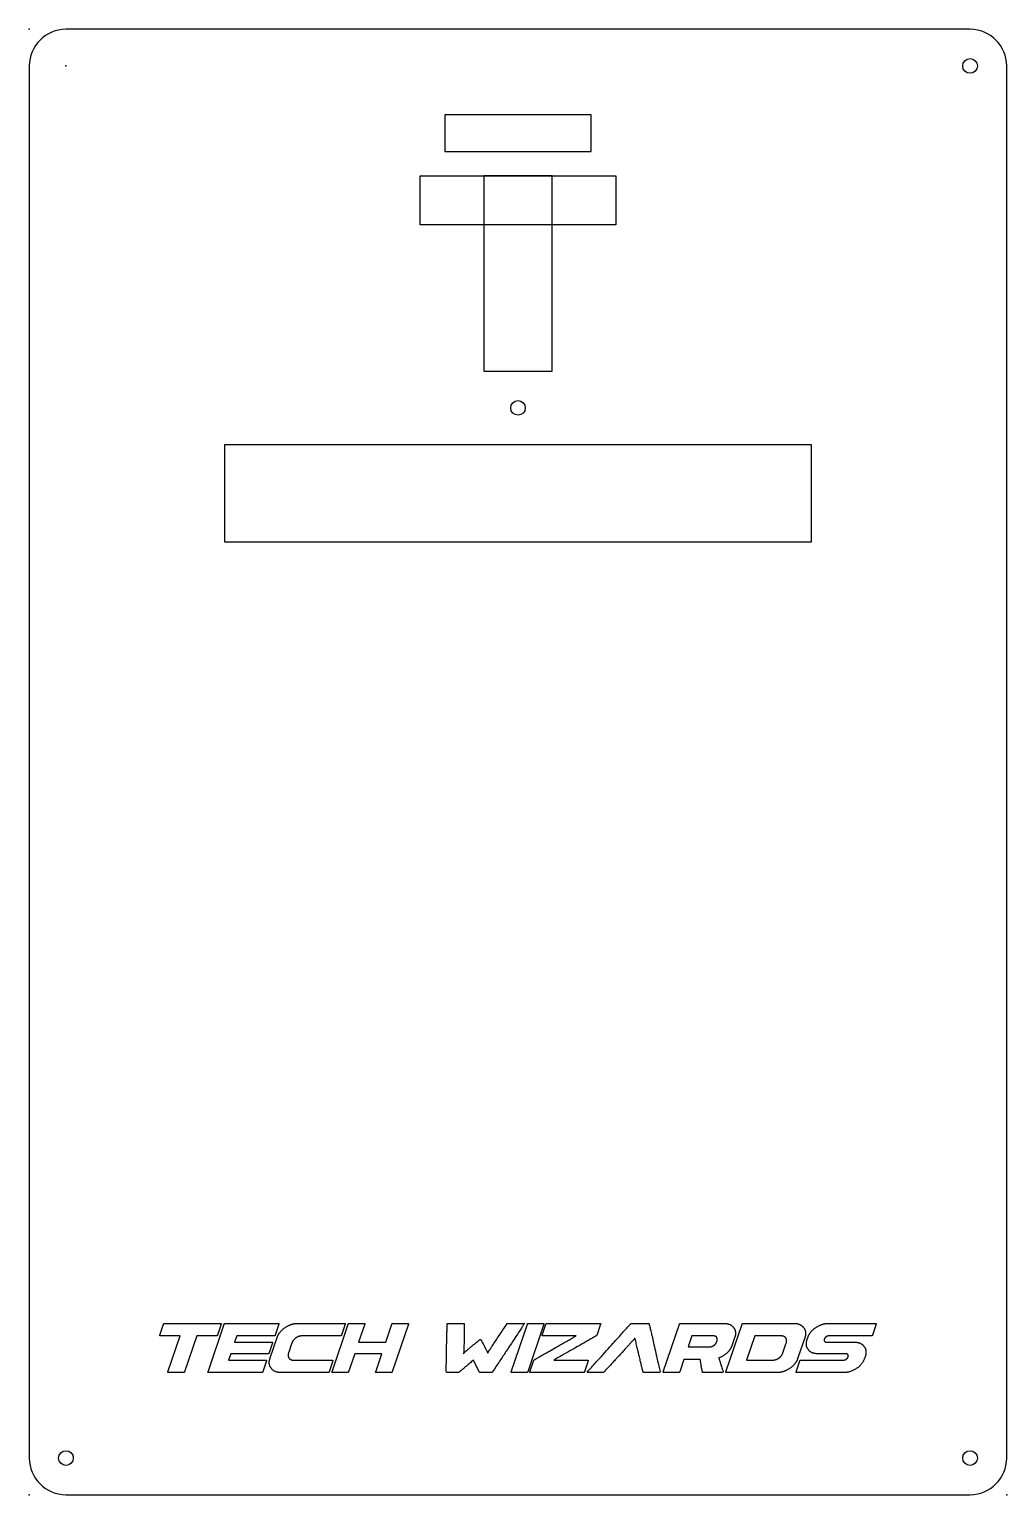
# Model space of a CAD drawing. Header units: millimetres. Extents: x 0 to 200, y 0 to 300.
import ezdxf

# ---------------------------------------------------------------- set-up
doc = ezdxf.new("R2010")
doc.units = ezdxf.units.MM
doc.header["$MEASUREMENT"] = 0
doc.layers.add('TOP v5 v1_TOP v6_Sketch1', color=7, linetype='Continuous')

msp = doc.modelspace()

# ---------------------------------------------------------------- linework, layer by layer
at = {"layer": 'TOP v5 v1_TOP v6_Sketch1'}
for p, q in [((192.5, 300), (7.5, 300)), ((0, 292.5), (0, 7.5)), ((200, 7.5), (200, 292.5)), ((115, 282.5), (85, 282.5)), ((85, 282.5), (85, 275)), ((115, 275), (115, 282.5)), ((85, 275), (115, 275)), ((80, 270), (120, 270)), ((80, 260), (80, 270)), ((107, 270), (93, 270)), ((93, 270), (93, 230)), ((107, 230), (107, 270)), ((120, 270), (120, 260)), ((120, 260), (80, 260)), ((93, 230), (107, 230)), ((40, 195), (40, 215)), ((40, 215), (160, 215)), ((160, 215), (160, 195)), ((160, 195), (40, 195)), ((26.7, 32.66), (27.47, 34.92)), ((27.68, 35.07), (39.18, 35.07)), ((36.57, 25.16), (39.89, 34.92)), ((39.29, 34.9), (38.53, 32.66)), ((40.1, 35.07), (50.97, 35.07)), ((51.07, 34.9), (50.31, 32.66)), ((54.86, 35.07), (64.53, 35.07)), ((61.95, 25.16), (65.26, 34.92)), ((64.65, 34.9), (63.89, 32.66)), ((65.48, 35.07), (68.53, 35.07)), ((68.65, 34.9), (67.39, 31.22)), ((72.94, 31.22), (74.19, 34.92)), ((77.58, 34.9), (74.26, 25.16)), ((74.41, 35.07), (77.46, 35.07)), ((85.53, 35.07), (88.93, 35.07)), ((97.79, 35.07), (101.3, 35.07)), ((98.6, 25.16), (101.91, 34.92)), ((105.3, 34.9), (101.98, 25.16)), ((102.13, 35.07), (105.18, 35.07)), ((104.96, 32.66), (105.72, 34.92)), ((105.94, 35.07), (116.81, 35.07)), ((116.91, 34.9), (116.12, 32.59)), ((123.13, 35.07), (126.8, 35.07)), ((129.71, 25.16), (133.03, 34.92)), ((133.24, 35.07), (142.17, 35.07)), ((142.56, 25.16), (145.87, 34.92)), ((146.09, 35.07), (156.6, 35.07)), ((163.45, 35.07), (173.2, 35.07)), ((173.31, 34.9), (172.55, 32.66)), ((30.87, 32.5), (26.81, 32.5)), ((28.37, 25.16), (30.87, 32.5)), ((34.25, 32.5), (31.76, 25.16)), ((38.31, 32.5), (34.25, 32.5)), ((42.45, 32.5), (42.01, 31.22)), ((42.01, 31.22), (49.66, 31.22)), ((50.1, 32.5), (42.45, 32.5)), ((49.77, 31.06), (49.07, 29.01)), ((49.23, 27.78), (50.79, 32.38)), ((53.67, 30.88), (53.08, 29.16)), ((63.66, 32.5), (55.79, 32.5)), ((67.39, 31.22), (72.94, 31.22)), ((88.96, 32.61), (88.93, 28.93)), ((92.25, 31.79), (92.37, 31.79)), ((111.87, 32.5), (105.06, 32.5)), ((135.59, 32.5), (134.84, 30.27)), ((134.84, 30.27), (139.18, 30.27)), ((139.98, 32.5), (135.59, 32.5)), ((144.38, 32.29), (143.77, 30.48)), ((148.44, 32.5), (146.76, 27.56)), ((153.77, 32.5), (148.44, 32.5)), ((154.22, 29.05), (154.84, 30.88)), ((158.74, 32.33), (157.19, 27.78)), ((159.13, 31.63), (159.35, 32.29)), ((163.04, 31.22), (168.87, 31.22)), ((172.32, 32.5), (163.61, 32.5)), ((41.21, 28.85), (40.77, 27.56)), ((40.77, 27.56), (48.42, 27.56)), ((48.85, 28.85), (41.21, 28.85)), ((48.52, 27.4), (47.76, 25.16)), ((54.15, 27.54), (61.97, 27.54)), ((62.09, 27.38), (61.33, 25.16)), ((66.59, 28.85), (65.33, 25.16)), ((72.13, 28.85), (66.59, 28.85)), ((70.88, 25.16), (72.13, 28.85)), ((88.93, 28.93), (88.81, 28.93)), ((92.15, 25), (90.86, 27.55)), ((93.87, 28.95), (93.75, 28.95)), ((102.4, 25.16), (103.21, 27.54)), ((107.35, 27.56), (114.26, 27.56)), ((114.36, 27.4), (113.6, 25.16)), ((133.96, 27.71), (133.1, 25.16)), ((137.27, 27.71), (133.96, 27.71)), ((137.34, 27.49), (137.27, 27.71)), ((146.76, 27.56), (152.07, 27.56)), ((156.93, 25.16), (157.7, 27.41)), ((157.91, 27.56), (166.62, 27.56)), ((166.99, 28.85), (161.33, 28.85)), ((171.09, 28.44), (170.9, 27.89)), ((31.53, 25), (28.48, 25)), ((47.54, 25), (36.68, 25)), ((61.11, 25), (51.48, 25)), ((65.11, 25), (62.05, 25)), ((74.04, 25), (70.98, 25)), ((87.84, 25), (85.41, 25)), ((94.6, 25), (92.15, 25)), ((94.73, 25.06), (94.6, 25)), ((101.76, 25), (98.7, 25)), ((113.38, 25), (102.51, 25)), ((114.25, 25), (114.15, 25.09)), ((117.49, 25), (114.25, 25)), ((129.01, 25), (125.68, 25)), ((129.07, 25.19), (129.01, 25)), ((132.87, 25), (129.82, 25)), ((141.9, 25), (137.8, 25)), ((141.97, 25.19), (141.9, 25)), ((153.09, 25), (142.66, 25)), ((166.72, 25), (157.04, 25)), ((7.5, 0), (192.5, 0))]:
    msp.add_line(p, q, dxfattribs=at)
for centre in [(192.5, 292.5), (100, 222.5), (7.5, 7.5), (192.5, 7.5)]:
    msp.add_circle(centre, 1.5, dxfattribs=at)
for centre, start, end in [((7.5, 292.5), 90, 180), ((192.5, 292.5), 360, 90), ((7.5, 7.5), 180, 270), ((192.5, 7.5), 270, 0)]:
    msp.add_arc(centre, 7.5, start, end, dxfattribs=at)
for points in [[(27.47, 34.92), (27.54, 35.07), (27.68, 35.07)], [(39.18, 35.07), (39.34, 35.05), (39.29, 34.9)], [(39.89, 34.92), (39.96, 35.07), (40.1, 35.07)], [(50.79, 32.38), (51.2, 33.57), (52.83, 34.52)], [(50.97, 35.07), (51.12, 35.04), (51.07, 34.9)], [(52.83, 34.52), (53.91, 35.07), (54.86, 35.07)], [(64.53, 35.07), (64.7, 35.05), (64.65, 34.9)], [(65.26, 34.92), (65.33, 35.07), (65.48, 35.07)], [(68.53, 35.07), (68.69, 35.05), (68.65, 34.9)], [(74.19, 34.92), (74.26, 35.07), (74.41, 35.07)], [(77.46, 35.07), (77.63, 35.05), (77.58, 34.9)], [(85.34, 26.95), (85.4, 31.81), (85.53, 35.07)], [(88.93, 35.07), (89.06, 35.07), (88.96, 32.61)], [(93.75, 28.95), (93.94, 29.26), (97.79, 35.07)], [(101.3, 35.07), (101.23, 34.86), (94.73, 25.06)], [(101.91, 34.92), (101.98, 35.07), (102.13, 35.07)], [(105.18, 35.07), (105.35, 35.05), (105.3, 34.9)], [(105.72, 34.92), (105.79, 35.07), (105.94, 35.07)], [(114.15, 25.09), (122.23, 34.08), (123.13, 35.07)], [(116.81, 35.07), (116.96, 35.04), (116.91, 34.9)], [(126.8, 35.07), (126.87, 34.92), (129.07, 25.19)], [(133.03, 34.92), (133.1, 35.07), (133.24, 35.07)], [(142.17, 35.07), (143.7, 35.07), (144.34, 33.86)], [(144.34, 33.86), (144.66, 33.1), (144.38, 32.29)], [(145.87, 34.92), (145.94, 35.07), (146.09, 35.07)], [(156.6, 35.07), (157.9, 35.07), (158.61, 34)], [(158.61, 34), (159.03, 33.18), (158.74, 32.33)], [(159.35, 32.29), (159.84, 33.73), (161.7, 34.65)], [(161.7, 34.65), (162.6, 35.07), (163.45, 35.07)], [(173.2, 35.07), (173.36, 35.05), (173.31, 34.9)], [(26.81, 32.5), (26.64, 32.5), (26.7, 32.66)], [(38.53, 32.66), (38.48, 32.5), (38.31, 32.5)], [(49.66, 31.22), (49.81, 31.19), (49.77, 31.06)], [(50.31, 32.66), (50.26, 32.5), (50.1, 32.5)], [(53.85, 31.32), (53.77, 31.17), (53.67, 30.88)], [(55.79, 32.5), (54.62, 32.5), (53.85, 31.32)], [(63.89, 32.66), (63.83, 32.5), (63.66, 32.5)], [(88.81, 28.93), (91.93, 31.57), (92.25, 31.79)], [(92.37, 31.79), (92.48, 31.61), (93.87, 28.95)], [(103.21, 27.54), (103.4, 27.67), (111.87, 32.5)], [(105.06, 32.5), (104.9, 32.5), (104.96, 32.66)], [(116.12, 32.59), (115.93, 32.45), (107.35, 27.56)], [(123.94, 32.06), (123.84, 31.92), (121.33, 29.14)], [(125.19, 26.79), (125.13, 26.92), (123.94, 32.06)], [(139.18, 30.27), (140.05, 30.27), (140.53, 31.02)], [(140.38, 32.44), (140.19, 32.5), (139.98, 32.5)], [(140.69, 31.36), (140.96, 32.18), (140.38, 32.44)], [(140.53, 31.02), (140.63, 31.21), (140.69, 31.36)], [(143.77, 30.48), (143.28, 29.04), (141.34, 28.07)], [(154.39, 32.42), (154.1, 32.5), (153.77, 32.5)], [(154.84, 30.88), (155.23, 32.02), (154.39, 32.42)], [(159.06, 30.33), (158.92, 31.01), (159.13, 31.63)], [(161.33, 28.85), (159.62, 28.85), (159.06, 30.33)], [(162.68, 31.85), (162.52, 31.39), (163.04, 31.22)], [(162.79, 32.08), (162.69, 31.88), (162.68, 31.85)], [(163.61, 32.5), (163.12, 32.5), (162.79, 32.08)], [(168.87, 31.22), (170.59, 31.22), (171.15, 29.73)], [(172.55, 32.66), (172.49, 32.5), (172.32, 32.5)], [(48.42, 27.56), (48.57, 27.54), (48.52, 27.4)], [(49.07, 29.01), (49.02, 28.85), (48.85, 28.85)], [(49.16, 26.5), (49, 27.12), (49.23, 27.78)], [(53.08, 29.16), (52.69, 28), (53.62, 27.61)], [(53.62, 27.61), (53.75, 27.54), (54.15, 27.54)], [(61.97, 27.54), (62.14, 27.52), (62.09, 27.38)], [(90.86, 27.55), (88.74, 25.72), (87.84, 25)], [(114.26, 27.56), (114.41, 27.54), (114.36, 27.4)], [(121.33, 29.14), (121.21, 29.04), (117.49, 25)], [(137.8, 25), (137.67, 25.14), (137.34, 27.49)], [(141.34, 28.07), (140.99, 27.95), (141.06, 27.95)], [(141.06, 27.95), (141.2, 27.75), (141.97, 25.19)], [(152.07, 27.56), (153.24, 27.56), (153.96, 28.54)], [(153.96, 28.54), (154.14, 28.82), (154.22, 29.05)], [(157.19, 27.78), (156.7, 26.34), (154.85, 25.42)], [(157.7, 27.41), (157.77, 27.56), (157.91, 27.56)], [(166.62, 27.56), (167.08, 27.56), (167.43, 27.99)], [(167.21, 28.83), (167.13, 28.85), (166.99, 28.85)], [(167.56, 28.22), (167.72, 28.67), (167.21, 28.83)], [(167.43, 27.99), (167.52, 28.1), (167.56, 28.22)], [(170.9, 27.89), (170.22, 25.9), (167.69, 25.11)], [(171.15, 29.73), (171.3, 29.06), (171.09, 28.44)], [(28.48, 25), (28.32, 25), (28.37, 25.16)], [(31.76, 25.16), (31.7, 25), (31.53, 25)], [(36.68, 25), (36.51, 25), (36.57, 25.16)], [(47.76, 25.16), (47.71, 25), (47.54, 25)], [(51.48, 25), (49.71, 25), (49.16, 26.5)], [(61.33, 25.16), (61.28, 25), (61.11, 25)], [(62.05, 25), (61.89, 25), (61.95, 25.16)], [(65.33, 25.16), (65.28, 25), (65.11, 25)], [(70.98, 25), (70.82, 25), (70.88, 25.16)], [(74.26, 25.16), (74.21, 25), (74.04, 25)], [(85.41, 25), (85.25, 25), (85.34, 26.95)], [(98.7, 25), (98.54, 25), (98.6, 25.16)], [(101.98, 25.16), (101.93, 25), (101.76, 25)], [(102.51, 25), (102.35, 25), (102.4, 25.16)], [(113.6, 25.16), (113.54, 25), (113.38, 25)], [(125.68, 25), (125.55, 25.13), (125.19, 26.79)], [(129.82, 25), (129.66, 25), (129.71, 25.16)], [(133.1, 25.16), (133.04, 25), (132.87, 25)], [(142.66, 25), (142.5, 25), (142.56, 25.16)], [(154.85, 25.42), (153.95, 25), (153.09, 25)], [(157.04, 25), (156.87, 25), (156.93, 25.16)], [(167.69, 25.11), (167.13, 25), (166.72, 25)]]:
    msp.add_open_spline(points, degree=2, dxfattribs=at)
for p in [(0, 300), (7.5, 292.5), (0, 0), (0, 0), (200, 0)]:
    msp.add_point(p, dxfattribs=at)

doc.saveas('drawing.dxf')
